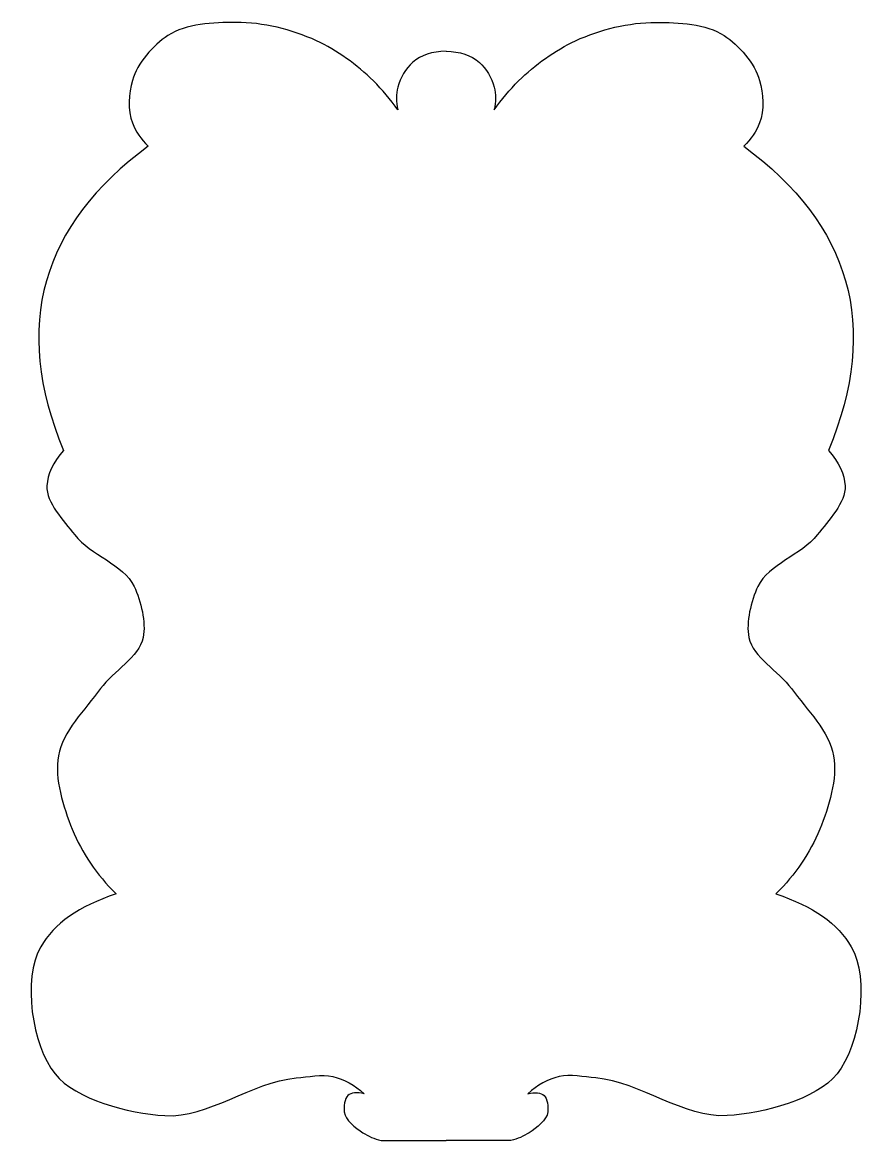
# Model space of a CAD drawing. Header units: millimetres. Extents: x -113 to 268, y -103 to 139.
# Drawn here: x -113.3 to 70.2, y -102.8 to 139.5 of the extents above; entities that cross this region are included whole.
import ezdxf

# ---------------------------------------------------------------- set-up
doc = ezdxf.new("R2010")
doc.units = ezdxf.units.MM
doc.linetypes.add('K5LT32769', pattern=[0])

msp = doc.modelspace()

# ---------------------------------------------------------------- linework, layer by layer
at = {"color": 30, "linetype": 'K5LT32769', "true_color": 0xff8000}
for p in [(-35.63, -102.84), (-7.53, -102.84)]:
    msp.add_line(p, (-21.58, -102.84), dxfattribs=at)
for points, knots in [([(-32.01, 120.5), (-33.61, 122.78), (-35.38, 124.87), (-37.31, 126.78), (-40.87, 130.3), (-45.18, 133.41), (-49.66, 135.5), (-54.95, 137.97), (-61.23, 139.48), (-67.05, 139.48), (-71.96, 139.47), (-77.88, 139.21), (-81.81, 136.63), (-85.05, 134.5), (-88.41, 130.65), (-89.5, 126.9), (-90.31, 124.11), (-90.55, 120.43), (-89.5, 117.68), (-88.81, 115.86), (-87.66, 114.17), (-86.05, 112.63)], [0, 0, 0, 0, 1, 1, 1, 2, 2, 2, 3, 3, 3, 4, 4, 4, 5, 5, 5, 6, 6, 6, 7, 7, 7, 7]), ([(-11.15, 120.5), (-9.55, 122.78), (-7.78, 124.87), (-5.85, 126.78), (-2.29, 130.3), (2.02, 133.41), (6.5, 135.5), (11.79, 137.97), (18.07, 139.48), (23.89, 139.48), (28.8, 139.47), (34.72, 139.21), (38.65, 136.63), (41.89, 134.5), (45.25, 130.65), (46.34, 126.9), (47.15, 124.11), (47.38, 120.43), (46.34, 117.68), (45.65, 115.86), (44.5, 114.17), (42.89, 112.63)], [0, 0, 0, 0, 1, 1, 1, 2, 2, 2, 3, 3, 3, 4, 4, 4, 5, 5, 5, 6, 6, 6, 7, 7, 7, 7]), ([(-21.58, 133.24), (-24.6, 133.18), (-27.01, 132.37), (-28.81, 130.8), (-30.28, 129.52), (-31.54, 127.4), (-32.01, 125.46), (-32.39, 123.91), (-32.39, 122.26), (-32.01, 120.5)], [0, 0, 0, 0, 1, 1, 1, 2, 2, 2, 3, 3, 3, 3]), ([(-21.58, 133.24), (-18.57, 133.18), (-16.16, 132.37), (-14.35, 130.8), (-12.88, 129.52), (-11.62, 127.4), (-11.15, 125.46), (-10.77, 123.91), (-10.77, 122.26), (-11.15, 120.5)], [0, 0, 0, 0, 1, 1, 1, 2, 2, 2, 3, 3, 3, 3]), ([(-86.05, 112.63), (-97.66, 104.12), (-105.02, 94.4), (-108.11, 83.49), (-111.24, 72.46), (-110.01, 60.21), (-104.44, 46.74)], [0, 0, 0, 0, 1, 1, 1, 2, 2, 2, 2]), ([(42.89, 112.63), (54.5, 104.12), (61.86, 94.4), (64.95, 83.49), (68.08, 72.46), (66.85, 60.21), (61.28, 46.74)], [0, 0, 0, 0, 1, 1, 1, 2, 2, 2, 2]), ([(-104.44, 46.74), (-106.69, 44.13), (-107.88, 41.57), (-108.01, 39.05), (-108.2, 35.41), (-104.44, 31.59), (-101.98, 28.42), (-98.57, 23.99), (-91.43, 22.1), (-89.14, 17.25), (-87.62, 14.05), (-86.5, 9.51), (-87.19, 6.17), (-88.06, 1.9), (-93.57, -1.04), (-96.4, -4.9), (-99.78, -9.5), (-104.59, -14.19), (-105.53, -19.43), (-106.41, -24.39), (-104.51, -30.48), (-102.51, -35.38), (-100.43, -40.49), (-97.27, -45.16), (-93.03, -49.38)], [0, 0, 0, 0, 1, 1, 1, 2, 2, 2, 3, 3, 3, 4, 4, 4, 5, 5, 5, 6, 6, 6, 7, 7, 7, 8, 8, 8, 8]), ([(61.28, 46.74), (63.53, 44.13), (64.72, 41.57), (64.85, 39.05), (65.04, 35.41), (61.28, 31.59), (58.82, 28.42), (55.4, 23.99), (48.27, 22.1), (45.97, 17.25), (44.46, 14.05), (43.34, 9.51), (44.02, 6.17), (44.9, 1.9), (50.4, -1.04), (53.24, -4.9), (56.62, -9.5), (61.43, -14.19), (62.37, -19.43), (63.25, -24.39), (61.35, -30.48), (59.35, -35.38), (57.27, -40.49), (54.11, -45.16), (49.87, -49.38)], [0, 0, 0, 0, 1, 1, 1, 2, 2, 2, 3, 3, 3, 4, 4, 4, 5, 5, 5, 6, 6, 6, 7, 7, 7, 8, 8, 8, 8]), ([(-93.03, -49.38), (-101.06, -52.03), (-106.49, -55.84), (-109.35, -60.82), (-113.33, -67.75), (-111.26, -82.27), (-106.26, -88.38), (-101.67, -93.99), (-90.49, -96.88), (-82.45, -97.42), (-73.11, -98.04), (-63.79, -90.12), (-54.01, -89.26), (-51.39, -89.03), (-48.56, -88.38), (-46.08, -88.97), (-43.65, -89.55), (-41.38, -90.79), (-39.27, -92.69)], [0, 0, 0, 0, 1, 1, 1, 2, 2, 2, 3, 3, 3, 4, 4, 4, 5, 5, 5, 6, 6, 6, 6]), ([(49.87, -49.38), (57.89, -52.03), (63.33, -55.84), (66.19, -60.82), (70.16, -67.75), (68.1, -82.27), (63.1, -88.38), (58.51, -93.99), (47.33, -96.88), (39.29, -97.42), (29.95, -98.04), (20.62, -90.12), (10.85, -89.26), (8.22, -89.03), (5.39, -88.38), (2.91, -88.97), (0.49, -89.55), (-1.78, -90.79), (-3.89, -92.69)], [0, 0, 0, 0, 1, 1, 1, 2, 2, 2, 3, 3, 3, 4, 4, 4, 5, 5, 5, 6, 6, 6, 6]), ([(-39.27, -92.69), (-40.91, -92.3), (-42.1, -92.42), (-42.83, -93.06), (-43.57, -93.71), (-43.77, -95.55), (-43.63, -96.63), (-43.39, -98.42), (-41.21, -100.02), (-39.57, -101.12), (-38.4, -101.9), (-37.09, -102.47), (-35.63, -102.84)], [0, 0, 0, 0, 1, 1, 1, 2, 2, 2, 3, 3, 3, 4, 4, 4, 4]), ([(-3.89, -92.69), (-2.25, -92.3), (-1.06, -92.42), (-0.33, -93.06), (0.41, -93.71), (0.61, -95.55), (0.47, -96.63), (0.23, -98.42), (-1.95, -100.02), (-3.59, -101.12), (-4.76, -101.9), (-6.07, -102.47), (-7.53, -102.84)], [0, 0, 0, 0, 1, 1, 1, 2, 2, 2, 3, 3, 3, 4, 4, 4, 4])]:
    msp.add_open_spline(points, degree=3, knots=knots, dxfattribs=at)

doc.saveas('drawing.dxf')
